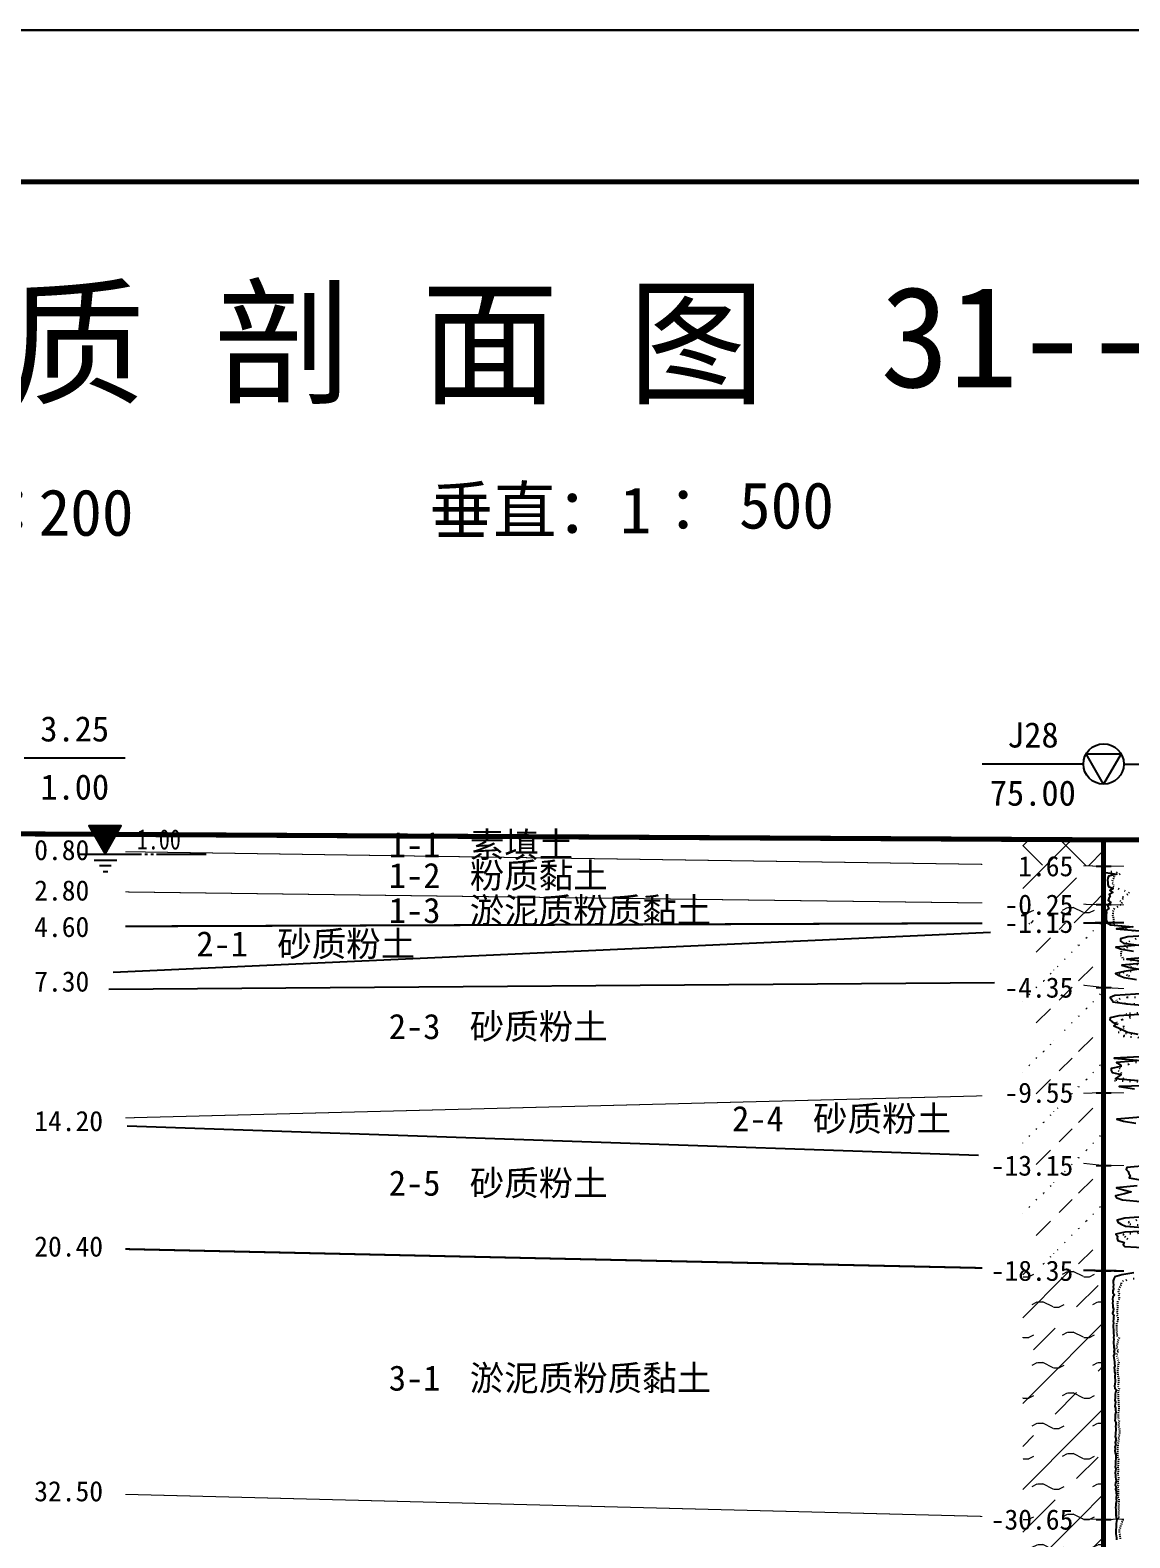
# Model space of a CAD drawing. Extents: x -37 to 3540, y -1485 to 297.
# Drawn here: x 1526.2 to 1635, y -1337.1 to -1188 of the extents above; entities that cross this region are included whole.
import ezdxf
from ezdxf.enums import TextEntityAlignment as Align

# ---------------------------------------------------------------- set-up
doc = ezdxf.new("R2010")
doc.units = 0
doc.linetypes.add('DOT', pattern=[6.35, 0, -6.35])
doc.layers.get('0').update_dxf_attribs({"linetype": 'CONTINUOUS'})
for name, color, linetype in [('CURVE', 200, 'CONTINUOUS'), ('FRAME', 7, 'CONTINUOUS'), ('HOLE', 41, 'CONTINUOUS'), ('STRATUM', 241, 'CONTINUOUS')]:
    doc.layers.add(name, color=color, linetype=linetype)
doc.layers.add('HATCH', color=7, linetype='CONTINUOUS', lineweight=13)
doc.styles.add('ST', font='')
doc.styles.get('ST').set_extended_font_data('SimSun')
pattern_1 = [(45, (1335.897, -1485), (-4.24264, 4.24264), [10, 0]), (45, (1336.958, -1488.182), (-2.12132, 6.36396), [3, -3]), (26.565, (1336.971, -1485.2536), (5.999823, 5.999812), [0.567, -12.849]), (0, (1336.404, -1485.2536), (0, 6), [0.567, -5.433]), (26.565, (1334.3157, -1485), (5.999823, 5.999812), [0.567, -12.849]), (0, (1334.823, -1484.7464), (0, 6), [0.567, -5.433]), (153.435, (1336.404, -1485.2536), (-5.999818, -5e-06), [1.134, -12.2826]), (26.565, (1339.971, -1482.2536), (5.999823, 5.999812), [0.567, -12.849]), (0, (1339.404, -1482.2536), (0, 6), [0.567, -5.433]), (26.565, (1337.3157, -1482), (5.999823, 5.999812), [0.567, -12.849]), (0, (1337.823, -1481.7464), (0, 6), [0.567, -5.433]), (153.435, (1339.404, -1482.2536), (-5.999818, -5e-06), [1.134, -12.2826])]
pattern_2 = [(45, (1335.897, -1485), (-7e-07, 6.99998), [1.97196, -7.92754]), (45, (1338.71, -1482.171), (-7e-07, 6.99998), [1.99367, -7.90583]), (45, (1340.9645, -1479.918), (-7e-07, 6.99998), [1.81361, -8.08588]), (26.5651, (1335.897, -1481.5), (7, 7), [0.0965, -15.55598]), (36.8699, (1336.597, -1480.8), (7, 7), [0.19775, -34.80225]), (315, (1339.397, -1478.024), (6.99998, 1e-06), [0.03305, -9.86644]), (26.5651, (1339.397, -1485), (7, 7), [0.14475, -15.50773]), (26.5651, (1340.097, -1484.3), (7, 7), [0.10528, -15.5472]), (90, (1340.447, -1483.95), (-7, -5e-07), [0.02877, -6.97123]), (26.5651, (1340.797, -1483.6), (7, 7), [0.09101, -31.21394]), (36.8699, (1341.497, -1482.9), (7, 7), [0.11069, -34.88931]), (45, (1342.197, -1482.2), (-2e-07, 6.99998), [0.10911, -9.79038]), (315, (1342.811, -1481.452), (6.99998, 1e-06), [0.03305, -9.86644]), (36.8699, (1337.297, -1480.1), (7, 7), [0.10224, -34.89776]), (53.1301, (1337.997, -1479.4), (14, 21), [0.13438, -34.86562]), (53.1301, (1338.697, -1478.7), (14, 21), [0.12625, -34.87375])]

# ---------------------------------------------------------------- blocks, each defined once
blk = doc.blocks.new('图头_剖面图A3')
at = {"style": 'ST'}
for s, height, p in [('工 程 地 质 剖 面 图', 10, (-15.09, 10.79)), ('比例尺：水平：1∶            垂直：1∶', 4.6, (-11.5, -5.76))]:
    blk.add_text(s, height=height, dxfattribs=at).set_placement(p, align=Align.MIDDLE_CENTER)
for tag, height, p in [('01_剖面号', 10, (64.41, 11.39)), ('03＿纵向比例', 4.6, (50.43, -5.28)), ('02_横向比例', 4.6, (-18.82, -5.99))]:
    blk.add_attdef(tag, text='', height=height, dxfattribs=at).set_placement(p, align=Align.MIDDLE_LEFT)
blk = doc.blocks.new('H_cpt_hole')
for p, q in [((-1.73, 1), (1.73, 1)), ((0, -2), (-1.73, 1)), ((1.73, 1), (0, -2))]:
    blk.add_line(p, q)
blk.add_circle((0, 0), 2)
blk = doc.blocks.new('Gwl')
blk.add_lwpolyline([(0, 0, 0, 3.22, 0), (0, 2.79, 3.22, 3.22, 0)], format="xyseb")
blk.add_lwpolyline([(0, 0), (1.61, 2.79), (-1.61, 2.79)], close=True)
for points in [[(-2.63, 0), (3.61, 0)], [(3.93, 0), (4.21, 0)], [(4.53, 0), (4.8, 0)], [(5.09, 0), (9.99, 0)], [(-1.09, -0.61), (1.16, -0.61)], [(-0.54, -1.14), (0.61, -1.14)], [(-0.19, -1.74), (0.26, -1.74)]]:
    blk.add_lwpolyline(points)
at = {"style": 'ST', "width": 0.8}
blk.add_attdef('*GWL', (3.14, 0.45), '', height=2, dxfattribs=at)

msp = doc.modelspace()

# ---------------------------------------------------------------- hatches: boundary and pattern name
at = {"layer": 'HATCH'}
h = msp.add_hatch(dxfattribs=at)
h.set_pattern_fill('STT', color=50, style=0)
h.set_pattern_definition([(45, (1335.897, -1485), (-2.12132, 2.12132), [10, 0]), (135, (1335.897, -1485), (-2.12132, -2.12132), [10, 0])])
h.paths.add_polyline_path([(1632.38, -1268.06), (1624.38, -1268.01), (1624.38, -1270.54), (1632.38, -1270.66)])
h.paths.add_polyline_path([(1623.17, -1272.15), (1629.87, -1272.15), (1629.87, -1269.21), (1623.17, -1269.21)], flags=9)
h = msp.add_hatch(dxfattribs=at)
h.set_pattern_fill('FZNT', color=32, style=0)
h.set_pattern_definition([(45, (1335.897, -1485), (-4.24264, 4.24264), [10, 0]), (45, (1336.958, -1488.182), (-2.12132, 6.36396), [3, -3])])
h.paths.add_polyline_path([(1632.38, -1270.66), (1624.38, -1270.54), (1624.38, -1274.35), (1632.38, -1274.46)])
h.paths.add_polyline_path([(1621.74, -1275.95), (1629.87, -1275.95), (1629.87, -1273.01), (1621.74, -1273.01)], flags=9)
h.paths.add_polyline_path([(1623.17, -1272.15), (1629.87, -1272.15), (1629.87, -1269.21), (1623.17, -1269.21)], flags=9)
h = msp.add_hatch(dxfattribs=at)
h.set_pattern_fill('YNFNT', color=251, style=0)
h.set_pattern_definition(pattern_1)
h.paths.add_polyline_path([(1632.38, -1274.46), (1624.38, -1274.35), (1624.38, -1276.29), (1632.38, -1276.26)])
h.paths.add_polyline_path([(1621.74, -1277.74), (1629.87, -1277.74), (1629.87, -1274.83), (1621.74, -1274.83)], flags=9)
h.paths.add_polyline_path([(1621.74, -1275.95), (1629.87, -1275.95), (1629.87, -1273.01), (1621.74, -1273.01)], flags=9)
h = msp.add_hatch(dxfattribs=at)
h.set_pattern_fill('SZFT', color=52, style=0)
h.set_pattern_definition(pattern_2)
h.paths.add_polyline_path([(1632.38, -1276.26), (1624.38, -1276.29), (1624.38, -1281.75), (1632.38, -1282.66)])
h.paths.add_polyline_path([(1621.74, -1284.15), (1629.87, -1284.15), (1629.87, -1281.21), (1621.74, -1281.21)], flags=9)
h.paths.add_polyline_path([(1621.74, -1277.74), (1629.87, -1277.74), (1629.87, -1274.83), (1621.74, -1274.83)], flags=9)
h = msp.add_hatch(dxfattribs=at)
h.set_pattern_fill('SZFT', color=52, style=0)
h.set_pattern_definition(pattern_2)
h.paths.add_polyline_path([(1632.38, -1282.66), (1624.38, -1281.75), (1624.38, -1293.26), (1632.38, -1293.06)])
h.paths.add_polyline_path([(1621.74, -1294.55), (1629.87, -1294.55), (1629.87, -1291.61), (1621.74, -1291.61)], flags=9)
h.paths.add_polyline_path([(1621.74, -1284.15), (1629.87, -1284.15), (1629.87, -1281.21), (1621.74, -1281.21)], flags=9)
h = msp.add_hatch(dxfattribs=at)
h.set_pattern_fill('SZFT', color=52, style=0)
h.set_pattern_definition(pattern_2)
h.paths.add_polyline_path([(1632.38, -1293.06), (1624.38, -1293.26), (1624.38, -1299.4), (1632.38, -1300.26)])
h.paths.add_polyline_path([(1620.31, -1301.75), (1629.87, -1301.75), (1629.87, -1298.81), (1620.31, -1298.81)], flags=9)
h.paths.add_polyline_path([(1621.74, -1294.55), (1629.87, -1294.55), (1629.87, -1291.61), (1621.74, -1291.61)], flags=9)
h = msp.add_hatch(dxfattribs=at)
h.set_pattern_fill('SZFT', color=52, style=0)
h.set_pattern_definition(pattern_2)
h.paths.add_polyline_path([(1632.38, -1300.26), (1624.38, -1299.4), (1624.38, -1310.48), (1632.38, -1310.66)])
h.paths.add_polyline_path([(1620.31, -1312.15), (1629.87, -1312.15), (1629.87, -1309.21), (1620.31, -1309.21)], flags=9)
h.paths.add_polyline_path([(1620.31, -1301.75), (1629.87, -1301.75), (1629.87, -1298.81), (1620.31, -1298.81)], flags=9)
h = msp.add_hatch(dxfattribs=at)
h.set_pattern_fill('YNFNT', color=251, style=0)
h.set_pattern_definition(pattern_1)
h.paths.add_polyline_path([(1632.38, -1310.66), (1624.38, -1310.48), (1624.38, -1335.05), (1632.38, -1335.26)])
h.paths.add_polyline_path([(1620.31, -1336.75), (1629.87, -1336.75), (1629.87, -1333.81), (1620.31, -1333.81)], flags=9)
h.paths.add_polyline_path([(1620.31, -1312.15), (1629.87, -1312.15), (1629.87, -1309.21), (1620.31, -1309.21)], flags=9)
h = msp.add_hatch(dxfattribs=at)
h.set_pattern_fill('YNNT', color=251, style=0)
h.set_pattern_definition([(45, (1335.897, -1485), (-2.12132, 2.12132), [10, 0]), (26.565, (1336.971, -1485.2536), (5.999823, 5.999812), [0.567, -12.849]), (0, (1336.404, -1485.2536), (0, 6), [0.567, -5.433]), (26.565, (1334.3157, -1485), (5.999823, 5.999812), [0.567, -12.849]), (0, (1334.823, -1484.7464), (0, 6), [0.567, -5.433]), (153.435, (1336.404, -1485.2536), (-5.999818, -5e-06), [1.134, -12.2826]), (26.565, (1339.971, -1482.2536), (5.999823, 5.999812), [0.567, -12.849]), (0, (1339.404, -1482.2536), (0, 6), [0.567, -5.433]), (26.565, (1337.3157, -1482), (5.999823, 5.999812), [0.567, -12.849]), (0, (1337.823, -1481.7464), (0, 6), [0.567, -5.433]), (153.435, (1339.404, -1482.2536), (-5.999818, -5e-06), [1.134, -12.2826])])
h.paths.add_polyline_path([(1632.38, -1335.26), (1624.38, -1335.05), (1624.38, -1344.47), (1632.38, -1344.46)])
h.paths.add_polyline_path([(1620.31, -1345.95), (1629.87, -1345.95), (1629.87, -1343.01), (1620.31, -1343.01)], flags=9)
h.paths.add_polyline_path([(1620.31, -1336.75), (1629.87, -1336.75), (1629.87, -1333.81), (1620.31, -1333.81)], flags=9)

# ---------------------------------------------------------------- linework, layer by layer
at = {"layer": 'CURVE', "color": 30, "linetype": 'Continuous'}
for points in [[(1632.38, -1268.46), (1632.38, -1268.66), (1632.38, -1268.86), (1632.38, -1269.06), (1632.38, -1269.26), (1632.38, -1269.46), (1632.38, -1269.66), (1632.38, -1269.86), (1632.38, -1270.06), (1632.38, -1270.26), (1632.38, -1270.46), (1632.38, -1270.66), (1632.38, -1270.86), (1632.38, -1271.06), (1632.38, -1271.26), (1633.69, -1271.46), (1632.85, -1271.66), (1632.78, -1271.86), (1632.77, -1272.06), (1632.78, -1272.26), (1632.79, -1272.46), (1632.87, -1272.66), (1633.31, -1272.86), (1632.98, -1273.06), (1633.28, -1273.26), (1632.94, -1273.46), (1633.03, -1273.66), (1632.91, -1273.86), (1632.84, -1274.06), (1633.09, -1274.26), (1632.78, -1274.46), (1632.78, -1274.66), (1632.9, -1274.86), (1632.62, -1275.06), (1632.65, -1275.26), (1632.62, -1275.46), (1632.63, -1275.66), (1632.63, -1275.86), (1632.66, -1276.06), (1632.73, -1276.26), (1633.06, -1276.46), (1635.28, -1276.66), (1633.66, -1276.86), (1635.9, -1277.06)], [(1637.93, -1277.46), (1634.77, -1277.66), (1634.06, -1277.86), (1634.05, -1278.06), (1634.33, -1278.26), (1635.87, -1278.46), (1633.58, -1278.66), (1634.14, -1278.86), (1635.34, -1279.06)], [(1636.42, -1280.26), (1634.17, -1280.46), (1634.84, -1280.66), (1635.87, -1280.86), (1634.41, -1281.06), (1633.54, -1281.26), (1633.91, -1281.46), (1634.4, -1281.66), (1635.62, -1281.86)], [(1636.98, -1279.66), (1634.68, -1279.86), (1636.35, -1280.06)], [(1636.54, -1283.26), (1633.49, -1283.46), (1633.04, -1283.66), (1633.19, -1283.86), (1633.28, -1284.06), (1634.69, -1284.26), (1636.9, -1284.46)], [(1636.92, -1285.26), (1633.87, -1285.46), (1633.01, -1285.66), (1632.98, -1285.86), (1633.24, -1286.06), (1633.61, -1286.26), (1633.39, -1286.46), (1633.86, -1286.66), (1634.35, -1286.86), (1634.73, -1287.06), (1635.76, -1287.26)], [(1637.24, -1289.46), (1633.42, -1289.66), (1636.05, -1289.86), (1633.65, -1290.06), (1634, -1290.26), (1634.08, -1290.46), (1633.11, -1290.66), (1633.12, -1290.86), (1633.22, -1291.06), (1634.11, -1291.26), (1633.84, -1291.46), (1633.55, -1291.66), (1635.81, -1291.86)], [(1641.26, -1292.26), (1633.9, -1292.46), (1635.43, -1292.66)], [(1636.45, -1295.46), (1633.69, -1295.66), (1634.33, -1295.86), (1635.58, -1296.06)], [(1636.88, -1300.26), (1634.67, -1300.46), (1634.6, -1300.66), (1634.8, -1300.86), (1634.88, -1301.06), (1634.99, -1301.26), (1634.89, -1301.46), (1635.98, -1301.66)], [(1635.69, -1302.26), (1633.65, -1302.46), (1634.35, -1302.66), (1635.09, -1302.86), (1634.43, -1303.06), (1633.55, -1303.26), (1633.69, -1303.46), (1634.24, -1303.66), (1636.38, -1303.86)], [(1637.25, -1305.26), (1634.49, -1305.46), (1633.72, -1305.66), (1633.8, -1305.86), (1634.13, -1306.06), (1634.55, -1306.26), (1637.16, -1306.46)], [(1639.16, -1306.66), (1634.48, -1306.86), (1633.6, -1307.06), (1633.76, -1307.26), (1633.73, -1307.46), (1633.77, -1307.66), (1634.42, -1307.86), (1634.31, -1308.06), (1634.46, -1308.26), (1637.94, -1308.46)], [(1635.36, -1310.86), (1634.19, -1311.06), (1633.48, -1311.26), (1633.38, -1311.46), (1633.33, -1311.66), (1633.33, -1311.86), (1633.36, -1312.06), (1633.31, -1312.26), (1633.37, -1312.46), (1633.3, -1312.66), (1633.3, -1312.86), (1633.44, -1313.06), (1633.3, -1313.26), (1633.25, -1313.46), (1633.3, -1313.66), (1633.25, -1313.86), (1633.3, -1314.06), (1633.29, -1314.26), (1633.34, -1314.46), (1633.33, -1314.66), (1633.27, -1314.86), (1633.38, -1315.06), (1633.34, -1315.26), (1633.34, -1315.46), (1633.33, -1315.66), (1633.36, -1315.86), (1633.31, -1316.06), (1633.32, -1316.26), (1633.35, -1316.46), (1633.35, -1316.66), (1633.36, -1316.86), (1633.4, -1317.06), (1633.35, -1317.26), (1633.39, -1317.46), (1633.34, -1317.66), (1633.35, -1317.86), (1633.4, -1318.06), (1633.39, -1318.26), (1633.44, -1318.46), (1633.4, -1318.66), (1633.45, -1318.86), (1633.34, -1319.06), (1633.39, -1319.26), (1633.43, -1319.46), (1633.44, -1319.66), (1633.47, -1319.86), (1633.5, -1320.06), (1633.43, -1320.26), (1633.47, -1320.46), (1633.45, -1320.66), (1633.51, -1320.86), (1633.49, -1321.06), (1633.48, -1321.26), (1633.51, -1321.46), (1633.51, -1321.66), (1633.48, -1321.86), (1633.46, -1322.06), (1633.49, -1322.26), (1633.64, -1322.46), (1633.55, -1322.66), (1633.52, -1322.86), (1633.52, -1323.06), (1633.52, -1323.26), (1633.5, -1323.46), (1633.54, -1323.66), (1633.52, -1323.86), (1633.49, -1324.06), (1633.54, -1324.26), (1633.54, -1324.46), (1633.6, -1324.66), (1633.52, -1324.86), (1633.53, -1325.06), (1633.52, -1325.26), (1633.5, -1325.46), (1633.58, -1325.66), (1633.58, -1325.86), (1633.56, -1326.06), (1633.57, -1326.26), (1633.58, -1326.46), (1633.55, -1326.66), (1633.55, -1326.86), (1633.52, -1327.06), (1633.58, -1327.26), (1633.57, -1327.46), (1633.52, -1327.66), (1633.59, -1327.86), (1633.5, -1328.06), (1633.52, -1328.26), (1633.49, -1328.46), (1633.52, -1328.66), (1633.58, -1328.86), (1633.58, -1329.06), (1633.59, -1329.26), (1633.55, -1329.46), (1633.54, -1329.66), (1633.54, -1329.86), (1633.53, -1330.06), (1633.58, -1330.26), (1633.55, -1330.46), (1633.53, -1330.66), (1633.55, -1330.86), (1633.55, -1331.06), (1633.58, -1331.26), (1633.61, -1331.46), (1633.56, -1331.66), (1633.52, -1331.86), (1633.61, -1332.06), (1633.56, -1332.26), (1633.61, -1332.46), (1633.61, -1332.66), (1633.64, -1332.86), (1633.62, -1333.06), (1633.61, -1333.26), (1633.64, -1333.46), (1633.58, -1333.66), (1633.58, -1333.86), (1633.54, -1334.06), (1633.59, -1334.26), (1633.57, -1334.46), (1633.59, -1334.66), (1633.58, -1334.86), (1633.61, -1335.06), (1633.67, -1335.26), (1633.65, -1335.46), (1633.61, -1335.66), (1633.63, -1335.86), (1633.61, -1336.06), (1633.59, -1336.26), (1633.57, -1336.46), (1633.58, -1336.66), (1633.61, -1336.86), (1633.65, -1337.06), (1633.64, -1337.26)]]:
    msp.add_lwpolyline(points, dxfattribs=at)
at = {"layer": 'CURVE', "color": 100, "linetype": 'DOT', "ltscale": 0.1}
for points in [[(1632.38, -1268.46), (1632.38, -1268.66), (1632.38, -1268.86), (1632.38, -1269.06), (1632.38, -1269.26), (1632.38, -1269.46), (1632.38, -1269.66), (1632.38, -1269.86), (1632.38, -1270.06), (1632.38, -1270.26), (1632.38, -1270.46), (1632.38, -1270.66), (1632.38, -1270.86), (1632.38, -1271.06), (1633.63, -1271.26), (1634, -1271.46), (1633.41, -1271.66), (1633.38, -1271.86), (1633.25, -1272.06), (1633.22, -1272.26), (1633.36, -1272.46), (1633.28, -1272.66), (1633.83, -1272.86), (1634.43, -1273.06), (1634.89, -1273.26), (1634.77, -1273.46), (1634.28, -1273.66), (1634.3, -1273.86), (1633.97, -1274.06), (1634.21, -1274.26), (1634.08, -1274.46), (1633.78, -1274.66), (1633.46, -1274.86), (1633.32, -1275.06), (1633.28, -1275.26), (1633.27, -1275.46), (1633.31, -1275.66), (1633.35, -1275.86), (1633.34, -1276.06), (1633.36, -1276.26), (1633.38, -1276.46), (1634.9, -1276.66), (1634.52, -1276.86), (1635.51, -1277.06)], [(1635.61, -1277.86), (1634.94, -1278.06), (1634.71, -1278.26), (1634.44, -1278.46), (1634.73, -1278.66), (1634.46, -1278.86), (1634.12, -1279.06), (1634.09, -1279.26), (1634.05, -1279.46), (1634.22, -1279.66), (1634.3, -1279.86), (1636.05, -1280.06)], [(1637.96, -1280.26), (1634.31, -1280.46), (1635.24, -1280.66)], [(1635.09, -1281.06), (1633.92, -1281.26), (1634.84, -1281.46), (1635.53, -1281.66)], [(1640.67, -1283.46), (1634.75, -1283.66), (1633.62, -1283.86), (1633.73, -1284.06), (1634.64, -1284.26), (1640.83, -1284.46)], [(1637.96, -1285.06), (1634.56, -1285.26), (1634.95, -1285.46), (1635.04, -1285.66), (1634.2, -1285.86), (1633.62, -1286.06), (1633.72, -1286.26), (1634.33, -1286.46), (1634.38, -1286.66), (1634.07, -1286.86), (1633.81, -1287.06), (1635.18, -1287.26), (1634.3, -1287.46), (1636.76, -1287.66)], [(1635.63, -1290.06), (1634.88, -1290.26), (1634.01, -1290.46), (1633.97, -1290.66), (1633.81, -1290.86), (1634.09, -1291.06), (1634.11, -1291.26), (1633.76, -1291.46), (1634.42, -1291.66), (1633.47, -1291.86), (1637.9, -1292.06)], [(1635.65, -1305.66), (1634.81, -1305.86), (1634.96, -1306.06), (1637.1, -1306.26)], [(1637.28, -1306.86), (1634.3, -1307.06), (1634.48, -1307.26), (1634.68, -1307.46), (1635.25, -1307.66)], [(1635.39, -1311.46), (1634.32, -1311.66), (1634.1, -1311.86), (1634.1, -1312.06), (1634, -1312.26), (1633.88, -1312.46), (1633.83, -1312.66), (1633.9, -1312.86), (1633.86, -1313.06), (1633.9, -1313.26), (1633.92, -1313.46), (1633.76, -1313.66), (1633.73, -1313.86), (1633.76, -1314.06), (1633.74, -1314.26), (1633.73, -1314.46), (1633.69, -1314.66), (1633.77, -1314.86), (1633.68, -1315.06), (1633.78, -1315.26), (1633.79, -1315.46), (1633.77, -1315.66), (1633.66, -1315.86), (1633.65, -1316.06), (1633.64, -1316.26), (1633.64, -1316.46), (1633.65, -1316.66), (1633.69, -1316.86), (1633.66, -1317.06), (1633.93, -1317.26), (1633.81, -1317.46), (1633.78, -1317.66), (1633.73, -1317.86), (1633.69, -1318.06), (1633.64, -1318.26), (1633.76, -1318.46), (1633.81, -1318.66), (1633.67, -1318.86), (1633.64, -1319.06), (1633.71, -1319.26), (1633.78, -1319.46), (1633.87, -1319.66), (1633.83, -1319.86), (1633.81, -1320.06), (1633.77, -1320.26), (1633.74, -1320.46), (1633.76, -1320.66), (1633.77, -1320.86), (1633.8, -1321.06), (1633.84, -1321.26), (1633.85, -1321.46), (1633.84, -1321.66), (1633.83, -1321.86), (1633.78, -1322.06), (1633.9, -1322.26), (1633.84, -1322.46), (1633.78, -1322.66), (1633.83, -1322.86), (1633.83, -1323.06), (1633.82, -1323.26), (1633.84, -1323.46), (1633.85, -1323.66), (1633.85, -1323.86), (1633.88, -1324.06), (1633.89, -1324.26), (1633.88, -1324.46), (1633.81, -1324.66), (1633.83, -1324.86), (1633.81, -1325.06), (1633.81, -1325.26), (1633.9, -1325.46), (1633.89, -1325.66), (1633.84, -1325.86), (1633.84, -1326.06), (1633.92, -1326.26), (1633.95, -1326.46), (1633.95, -1326.66), (1633.92, -1326.86), (1633.86, -1327.06), (1633.88, -1327.26), (1633.85, -1327.46), (1633.81, -1327.66), (1633.78, -1327.86), (1633.76, -1328.06), (1633.76, -1328.26), (1633.76, -1328.46), (1633.76, -1328.66), (1633.76, -1328.86), (1633.76, -1329.06), (1633.84, -1329.26), (1633.83, -1329.46), (1633.83, -1329.66), (1633.81, -1329.86), (1633.79, -1330.06), (1633.81, -1330.26), (1633.82, -1330.46), (1633.79, -1330.66), (1633.77, -1330.86), (1633.84, -1331.06), (1633.83, -1331.26), (1633.79, -1331.46), (1633.78, -1331.66), (1633.83, -1331.86), (1633.74, -1332.06), (1633.81, -1332.26), (1633.83, -1332.46), (1633.82, -1332.66), (1633.81, -1332.86), (1633.78, -1333.06), (1633.89, -1333.26), (1633.88, -1333.46), (1633.87, -1333.66), (1633.85, -1333.86), (1633.85, -1334.06), (1633.88, -1334.26), (1633.85, -1334.46), (1633.84, -1334.66), (1633.85, -1334.86), (1633.81, -1335.06), (1634.28, -1335.26), (1634.23, -1335.46), (1634.15, -1335.66), (1634.05, -1335.86), (1634.02, -1336.06), (1633.91, -1336.26), (1633.9, -1336.46), (1633.95, -1336.66), (1633.99, -1336.86), (1634, -1337.06), (1634, -1337.26)]]:
    msp.add_lwpolyline(points, dxfattribs=at)
at = {"layer": 'FRAME', "color": 245, "linetype": 'Continuous'}
msp.add_line((1222.61, -1188), (2140.07, -1188), dxfattribs=at)
msp.add_lwpolyline([(1335.9, -1485), (1755.9, -1485), (1755.9, -1188), (1335.9, -1188)], close=True, dxfattribs=at)
at = {"layer": 'FRAME', "linetype": 'Continuous', "const_width": 0.5}
msp.add_lwpolyline([(1355.9, -1470), (1735.9, -1470), (1735.9, -1203), (1355.9, -1203)], close=True, dxfattribs=at)
at = {"layer": 'HOLE', "linetype": 'Continuous'}
for points in [[(1525.65, -1259.96), (1535.65, -1259.96)], [(1630.38, -1260.56), (1620.38, -1260.56)], [(1634.38, -1260.56), (1644.38, -1260.56)], [(1631.63, -1270.66), (1633.13, -1270.66)], [(1631.63, -1274.46), (1633.13, -1274.46)], [(1631.63, -1276.26), (1633.13, -1276.26)], [(1631.63, -1282.66), (1633.13, -1282.66)], [(1631.63, -1293.06), (1633.13, -1293.06)], [(1631.63, -1300.26), (1633.13, -1300.26)], [(1631.63, -1310.66), (1633.13, -1310.66)], [(1631.63, -1335.26), (1633.13, -1335.26)]]:
    msp.add_lwpolyline(points, dxfattribs=at)
at = {"layer": 'HOLE', "linetype": 'Continuous', "const_width": 0.5}
msp.add_lwpolyline([(1632.38, -1268.06), (1632.38, -1416.76)], dxfattribs=at)
at = {"layer": 'STRATUM', "linetype": 'Continuous'}
for points, const_width in [([(1399.68, -1266.94), (1419.68, -1266.94), (1523.65, -1267.46), (1632.38, -1268.06), (1672.12, -1268.01), (1692.12, -1268.01)], 0.5), ([(1535.65, -1269.23), (1578.02, -1269.86), (1620.38, -1270.48)], 0.1), ([(1630.38, -1270.63), (1632.38, -1270.66), (1634.38, -1270.65)], 0.1), ([(1535.65, -1273.21), (1578.02, -1273.76), (1620.38, -1274.3)], 0.1), ([(1630.38, -1274.43), (1632.38, -1274.46), (1634.38, -1274.49)], 0.1), ([(1535.65, -1276.61), (1578.02, -1276.46), (1620.38, -1276.3)], 0.2), ([(1630.38, -1276.27), (1632.38, -1276.26), (1634.38, -1276.26)], 0.2), ([(1630.38, -1282.43), (1632.38, -1282.66), (1634.38, -1282.77)], 0.1), ([(1535.65, -1295.55), (1578.02, -1294.46), (1620.38, -1293.37)], 0.1), ([(1630.38, -1293.11), (1632.38, -1293.06), (1634.38, -1293.06)], 0.1), ([(1630.38, -1300.04), (1632.38, -1300.26), (1634.38, -1300.27)], 0.1), ([(1535.65, -1308.52), (1578.02, -1309.46), (1620.38, -1310.39)], 0.2), ([(1630.38, -1310.61), (1632.38, -1310.66), (1634.38, -1310.68)], 0.2), ([(1535.65, -1332.77), (1578.02, -1333.86), (1620.38, -1334.95)], 0.1), ([(1630.38, -1335.21), (1632.38, -1335.26), (1634.38, -1335.22)], 0.1)]:
    msp.add_lwpolyline(points, dxfattribs=dict(at, const_width=const_width))
at = {"layer": 'STRATUM'}
for points in [[(1534.45, -1281.14), (1621.18, -1277.17)], [(1621.6, -1282.19), (1534.04, -1282.86)], [(1620.02, -1299.28), (1535.85, -1296.36)]]:
    msp.add_lwpolyline(points, dxfattribs=at)

# ---------------------------------------------------------------- block references
at = {"layer": 'CURVE'}
msp.add_blockref('Gwl', (1533.65, -1269.46), dxfattribs=at).add_auto_attribs({'*GWL': '1.00'})
at = {"layer": 'FRAME'}
msp.add_blockref('图头_剖面图A3', (1545.9, -1229.7), dxfattribs=at).add_auto_attribs({'01_剖面号': "31--31'", '02_横向比例': '200', '03＿纵向比例': '500'})
at = {"layer": 'HOLE'}
msp.add_blockref('H_cpt_hole', (1632.38, -1260.56), dxfattribs=at)

# ---------------------------------------------------------------- texts
at = {"layer": 'HOLE', "style": 'ST'}
for s, p in [('3.25', (1530.65, -1257.08)), ('J28', (1625.38, -1257.68)), ('1.00', (1530.65, -1262.83)), ('75.00', (1625.38, -1263.43))]:
    msp.add_text(s, height=2.5, dxfattribs=at).set_placement(p, align=Align.MIDDLE_CENTER)
for s, p in [('0.80', (1526.65, -1269.06)), ('2.80', (1526.65, -1273.06)), ('4.60', (1526.65, -1276.66)), ('7.30', (1526.65, -1282.06)), ('14.20', (1526.65, -1295.86)), ('20.40', (1526.65, -1308.26)), ('32.50', (1526.65, -1332.46))]:
    msp.add_text(s, height=2, dxfattribs=at).set_placement(p, align=Align.MIDDLE_LEFT)
for s, p in [('1.65', (1629.38, -1270.66)), ('-0.25', (1629.38, -1274.46)), ('-1.15', (1629.38, -1276.26)), ('-4.35', (1629.38, -1282.66)), ('-9.55', (1629.38, -1293.06)), ('-13.15', (1629.38, -1300.26)), ('-18.35', (1629.38, -1310.66)), ('-30.65', (1629.38, -1335.26))]:
    msp.add_text(s, height=2, dxfattribs=at).set_placement(p, align=Align.MIDDLE_RIGHT)
at = {"layer": 'STRATUM', "style": 'ST'}
for s, p in [('素填土', (1569.71, -1268.54)), ('1-1', (1561.71, -1268.54)), ('粉质黏土', (1569.71, -1271.58)), ('1-2', (1561.71, -1271.58)), ('1-3', (1561.71, -1275.03)), ('淤泥质粉质黏土', (1569.71, -1275.03)), ('2-1', (1542.68, -1278.34)), ('砂质粉土', (1550.68, -1278.34)), ('砂质粉土', (1569.71, -1286.51)), ('2-3', (1561.71, -1286.51)), ('2-4', (1595.65, -1295.62)), ('砂质粉土', (1603.65, -1295.62)), ('2-5', (1561.71, -1301.99)), ('砂质粉土', (1569.71, -1301.99)), ('3-1', (1561.71, -1321.27)), ('淤泥质粉质黏土', (1569.71, -1321.27))]:
    msp.add_text(s, height=2.5, dxfattribs=at).set_placement(p, align=Align.MIDDLE_LEFT)

doc.saveas('drawing.dxf')
